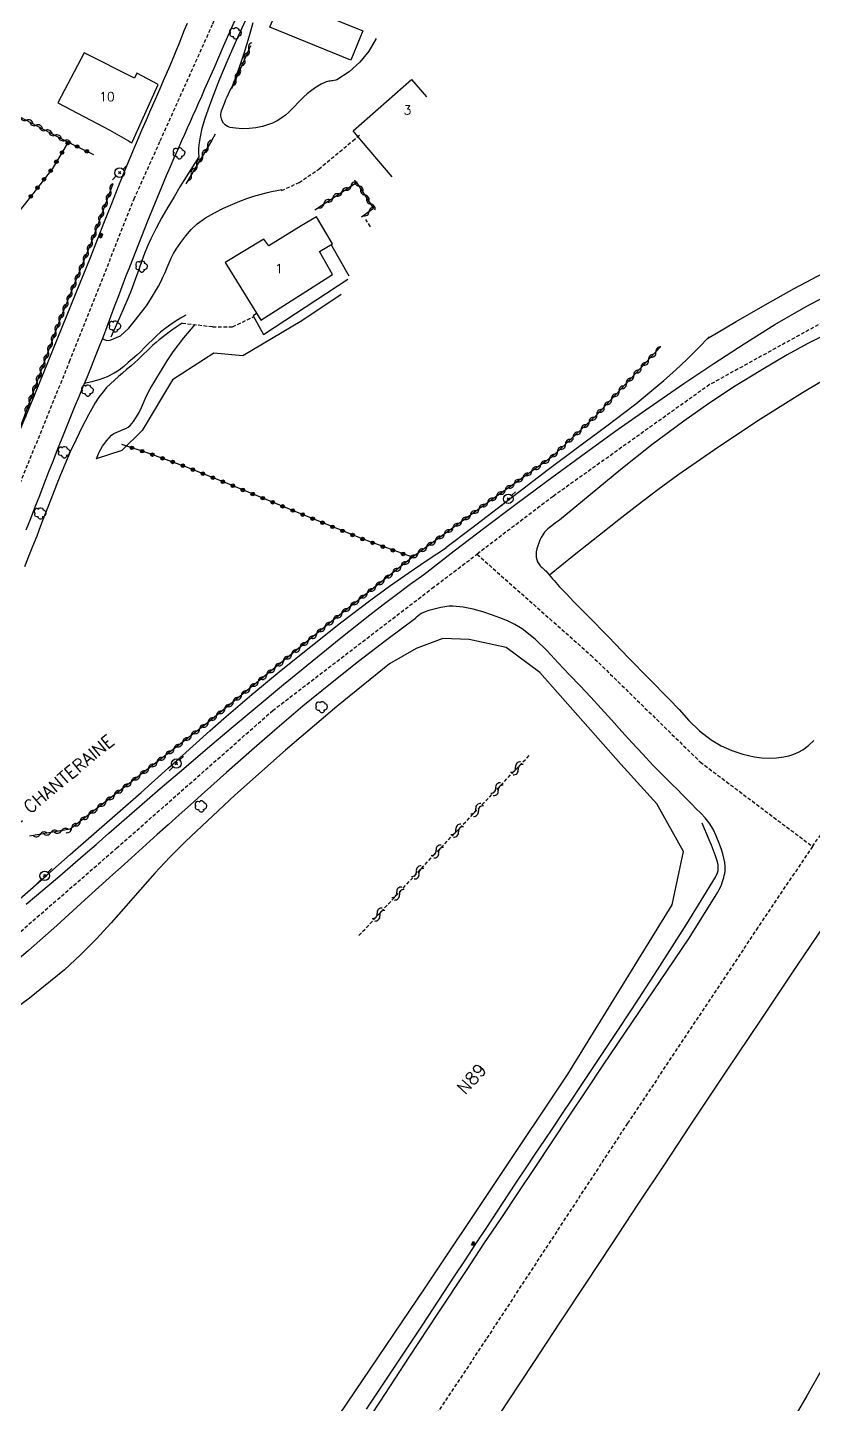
# Model space of a CAD drawing. Header units: millimetres. Extents: x 200000 to 201001, y 52999 to 54001.
# Drawn here: x 200650.7 to 200759.9, y 53495.2 to 53686.7 of the extents above; entities that cross this region are included whole.
import ezdxf
from ezdxf.enums import TextEntityAlignment as Align

# ---------------------------------------------------------------- set-up
doc = ezdxf.new("R2010")
doc.units = ezdxf.units.MM
doc.linetypes.add('DASHED', pattern=[0.75, 0.5, -0.25])
doc.layers.get('0').update_dxf_attribs({"linetype": 'CONTINUOUS'})
for name, color, linetype in [('W0001', 6, 'DASHED'), ('W0008', 7, 'CONTINUOUS'), ('W0010', 4, 'CONTINUOUS'), ('W0017', 7, 'CONTINUOUS'), ('W0071', 7, 'CONTINUOUS'), ('W0101', 7, 'CONTINUOUS'), ('W0104', 1, 'CONTINUOUS'), ('W0112', 1, 'DASHED'), ('W0211', 2, 'CONTINUOUS'), ('W0214', 2, 'CONTINUOUS'), ('W0300', 7, 'CONTINUOUS'), ('W0310', 3, 'CONTINUOUS'), ('W0323', 7, 'CONTINUOUS'), ('W0333', 7, 'CONTINUOUS'), ('W0401', 7, 'CONTINUOUS'), ('W0473', 7, 'CONTINUOUS'), ('W0501', 5, 'DASHED'), ('W0850', 7, 'CONTINUOUS'), ('W0989', 7, 'CONTINUOUS'), ('W0991', 7, 'CONTINUOUS')]:
    doc.layers.add(name, color=color, linetype=linetype)
doc.styles.get("Standard").update_dxf_attribs({"font": 'romans.shx', "width": 0.85})

# ---------------------------------------------------------------- blocks, each defined once
blk = doc.blocks.new('T850')
for p, q in [((-0.25, -0.15), (0, 0.32)), ((0, 0.32), (0.25, -0.15)), ((-0.25, -0.15), (0.25, -0.15))]:
    blk.add_line(p, q)
for major_axis in [(-0.106, 0.106), (-0.0354, 0.0354), (-0.0236, 0.0236)]:
    blk.add_ellipse((0, 0), major_axis=major_axis, ratio=1, start_param=3.926991, end_param=10.210176)
blk = doc.blocks.new('T473')
for p, q in [((-0.166667, 0.166667), (0.166667, -0.166667)), ((-0.166667, -0.166667), (0.166667, 0.166667)), ((0.500001, 0.500001), (1.000002, 1.000002)), ((-1.000002, -1.000002), (-0.500001, -0.500001))]:
    blk.add_line(p, q)
blk.add_ellipse((0, 0), major_axis=(0.471405, 0.471405), ratio=1, start_param=5.4977871438, end_param=11.780972451)
blk = doc.blocks.new('T300')
for p, q in [((-0.8, 0.51), (-0.86, 0.34)), ((-0.86, 0.34), (-0.86, 0.17)), ((-0.86, 0.17), (-0.74, 0.06)), ((-0.69, 0.63), (-0.8, 0.51)), ((-0.8, -0.06), (-0.74, 0.06)), ((-0.74, 0.06), (-0.69, 0.11)), ((-0.57, 0.69), (-0.69, 0.63)), ((-0.46, 0.69), (-0.57, 0.69)), ((-0.29, 0.63), (-0.46, 0.69)), ((-0.29, 0.63), (-0.17, 0.74)), ((-0.23, 0.57), (-0.29, 0.63)), ((-0.17, 0.74), (-0.06, 0.8)), ((-0.06, 0.8), (0.06, 0.8)), ((0.06, 0.8), (0.23, 0.74)), ((0.23, 0.74), (0.34, 0.63)), ((0.34, 0.63), (0.4, 0.51)), ((0.46, 0.46), (0.34, 0.46)), ((0.4, 0.51), (0.4, 0.46)), ((0.57, 0.4), (0.46, 0.46)), ((0.57, 0.4), (0.69, 0.29)), ((0.69, 0.29), (0.74, 0.17)), ((0.74, 0.06), (0.69, -0.17)), ((0.74, 0.17), (0.74, 0.06)), ((-0.8, -0.17), (-0.8, -0.06)), ((-0.8, -0.23), (-0.8, -0.17)), ((-0.74, -0.34), (-0.8, -0.23)), ((-0.69, -0.4), (-0.74, -0.34)), ((-0.51, -0.46), (-0.69, -0.4)), ((-0.4, -0.46), (-0.51, -0.46)), ((-0.4, -0.46), (-0.34, -0.46)), ((-0.34, -0.46), (-0.34, -0.4)), ((-0.34, -0.51), (-0.34, -0.46)), ((-0.29, -0.63), (-0.34, -0.51)), ((-0.17, -0.74), (-0.29, -0.63)), ((-0.06, -0.8), (-0.17, -0.74)), ((0.06, -0.8), (-0.06, -0.8)), ((0.17, -0.74), (0.06, -0.8)), ((0.23, -0.69), (0.17, -0.74)), ((0.29, -0.46), (0.23, -0.46)), ((0.29, -0.63), (0.23, -0.69)), ((0.46, -0.4), (0.29, -0.46)), ((0.34, -0.51), (0.29, -0.63)), ((0.34, -0.51), (0.34, -0.46)), ((0.57, -0.34), (0.46, -0.4)), ((0.63, -0.29), (0.57, -0.34)), ((0.69, -0.17), (0.63, -0.29))]:
    blk.add_line(p, q)
blk = doc.blocks.new('T401')
for p, q in [((-0.3, 0.3), (0, 0.3)), ((-0.3, -0.25), (-0.3, 0.3)), ((-0.3, 0.15), (0, 0.15)), ((-0.3, 0), (0, 0)), ((0, 0.3), (0, -0.25)), ((-0.3, -0.15), (0, -0.15)), ((-0.3, -0.25), (-0.3, -0.3)), ((-0.3, -0.3), (0, -0.3)), ((0, -0.3), (0, -0.25))]:
    blk.add_line(p, q)
blk = doc.blocks.new('t323o')
at = {"color": 0, "linetype": 'Continuous'}
for radius in [0.25, 0.15]:
    blk.add_circle((0, 0), radius, dxfattribs=at)
blk = doc.blocks.new('t310o')
at = {"color": 0, "linetype": 'Continuous'}
for centre, start, end in [((-0.5, 0.38), 216.8699, 323.1304), ((0.5, -0.37), 36.8699, 143.1303)]:
    blk.add_arc(centre, 0.625, start, end, dxfattribs=at)
blk = doc.blocks.new('t500o')
at = {"color": 0, "linetype": 'Continuous'}
for centre, start, end in [((-0.5, 0.625), 216.8699, 323.1301), ((0.5, -0.125), 36.8699, 143.1301), ((0.5, -0.625), 36.8699, 143.1301), ((-0.5, 0.125), 216.8699, 323.1301)]:
    blk.add_arc(centre, 0.625, start, end, dxfattribs=at)

msp = doc.modelspace()

# ---------------------------------------------------------------- linework, layer by layer
at = {"layer": 'W0001'}
for points in [[(200669.12, 53671), (200676.42, 53687.25), (200684.88, 53705.97), (200698.03, 53727.98), (200708.53, 53746.21), (200722.05, 53768.82), (200738.67, 53793.89), (200749.26, 53811.95), (200757.17, 53824.58), (200764.89, 53836.41), (200774.64, 53846.5), (200789.88, 53857.58), (200814.08, 53871.49), (200839.17, 53885.83), (200859.82, 53897.75), (200881.31, 53910.48), (200903.28, 53923.1)], [(200590.6, 53531.29), (200596.34, 53535.04), (200613.1, 53546.29), (200623.56, 53558.63), (200631.82, 53576.79), (200637.98, 53594.02), (200646.52, 53615.71), (200656.5, 53640.28), (200665.48, 53662.9), (200669.12, 53671)], [(200812.76, 53671), (200804.29, 53667.12), (200766.54, 53648.66), (200745.51, 53637.08), (200723.74, 53621.53), (200713.16, 53613.49)], [(200759.8, 53572.86), (200775.3, 53594.36), (200790.26, 53612.44), (200809.35, 53631.05), (200834.45, 53651.34), (200855.41, 53664.74), (200866.04, 53671)], [(200549.35, 53504.92), (200574.86, 53511.17), (200603.83, 53526.83), (200617.71, 53535.32), (200638.38, 53551.2), (200663.03, 53572.6), (200684.75, 53591.74), (200706.92, 53608.75), (200713.16, 53613.49)], [(200713.16, 53613.49), (200729.01, 53599.44), (200744.22, 53584.58), (200759.8, 53572.86)], [(200759.8, 53572.86), (200752.23, 53561.59), (200734.1, 53534.35), (200714.45, 53504.33), (200698.05, 53479.64), (200678.72, 53450.51), (200658.26, 53419.69), (200642.36, 53395.7), (200622.84, 53366.37), (200605.03, 53338.04), (200590.64, 53312.98), (200579.96, 53288.44), (200571.7, 53261.5), (200567.83, 53240.35), (200566.18, 53214.04)]]:
    msp.add_lwpolyline(points, dxfattribs=at)
at = {"layer": 'W0008'}
for points in [[(200692.46, 53713.48), (200691.37, 53711.54), (200690.3, 53709.59), (200689.25, 53707.63), (200688.21, 53705.66), (200686.24, 53701.8), (200684.31, 53697.92), (200682.42, 53694.02), (200680.57, 53690.1), (200679.2, 53687.11), (200677.87, 53684.09), (200676.55, 53681.07), (200675.23, 53678.06), (200674.84, 53677.17), (200674.45, 53676.29), (200674.05, 53675.41), (200673.66, 53674.53), (200673.26, 53673.65), (200672.86, 53672.76), (200672.47, 53671.88), (200672.08, 53671)], [(200672.85, 53687.32), (200672.46, 53686.36), (200672.08, 53685.4), (200671.69, 53684.44), (200671.29, 53683.48), (200670.9, 53682.52), (200670.29, 53681.08), (200669.66, 53679.64), (200669.04, 53678.2), (200668.41, 53676.76), (200667.77, 53675.32), (200667.14, 53673.88), (200666.52, 53672.44), (200665.9, 53671)], [(200665.9, 53671), (200665.76, 53670.68), (200665.63, 53670.35), (200665.49, 53670.03), (200665.36, 53669.7), (200664.33, 53667.22), (200663.32, 53664.72), (200662.32, 53662.23), (200661.33, 53659.73), (200660.34, 53657.23), (200659.35, 53654.73), (200658.35, 53652.23), (200657.35, 53649.73), (200655.45, 53645.03), (200653.53, 53640.34), (200651.62, 53635.65), (200649.7, 53630.96)], [(200672.08, 53671), (200671.54, 53669.79), (200671, 53668.57), (200670.48, 53667.36), (200669.96, 53666.14), (200668.64, 53662.97), (200667.34, 53659.8), (200666.07, 53656.61), (200664.82, 53653.42), (200664.28, 53652.05), (200663.76, 53650.67), (200663.24, 53649.28), (200662.72, 53647.9), (200662.21, 53646.51), (200661.69, 53645.13), (200661.16, 53643.75), (200660.63, 53642.38), (200660.07, 53640.97), (200659.5, 53639.57), (200658.93, 53638.18), (200658.36, 53636.78), (200657.78, 53635.39), (200657.2, 53633.99), (200656.63, 53632.6), (200656.07, 53631.2), (200655.43, 53629.6), (200654.8, 53628.01), (200654.18, 53626.41), (200653.55, 53624.82), (200652.93, 53623.22), (200652.31, 53621.62), (200651.68, 53620.02), (200651.05, 53618.43), (200650.42, 53616.82)], [(200705.76, 53610.68), (200709.99, 53613.97), (200714.26, 53617.23), (200718.54, 53620.45), (200722.85, 53623.64), (200727.57, 53627.1), (200732.31, 53630.54), (200737.09, 53633.92), (200741.92, 53637.23), (200746.1, 53640.02), (200750.31, 53642.77), (200754.57, 53645.43), (200758.92, 53647.95), (200765.71, 53651.5)], [(200762.05, 53644.26), (200759.15, 53642.78), (200756.3, 53641.22), (200752.62, 53639.06), (200748.99, 53636.8), (200745.41, 53634.46), (200741.91, 53632.02), (200737.48, 53628.72), (200733.16, 53625.26), (200728.9, 53621.75), (200724.63, 53618.25), (200724.1, 53617.85), (200723.56, 53617.46), (200723.03, 53617.04), (200722.56, 53616.55), (200722.3, 53616.2), (200722.09, 53615.82), (200721.91, 53615.43), (200721.75, 53615.03), (200721.61, 53614.64), (200721.49, 53614.25), (200721.41, 53613.84), (200721.38, 53613.42), (200721.41, 53613.09), (200721.48, 53612.77), (200721.59, 53612.45), (200721.74, 53612.16), (200721.84, 53612.01), (200721.95, 53611.88), (200722.08, 53611.75), (200722.21, 53611.63), (200722.34, 53611.52), (200722.47, 53611.41), (200722.6, 53611.29), (200722.72, 53611.17), (200722.96, 53610.9), (200723.2, 53610.63), (200723.43, 53610.36), (200723.66, 53610.09), (200723.89, 53609.82), (200724.13, 53609.54), (200724.36, 53609.27), (200724.6, 53609.01), (200725.59, 53607.96), (200726.6, 53606.92), (200727.61, 53605.9), (200728.63, 53604.87), (200731.44, 53601.98), (200734.24, 53599.09), (200737.06, 53596.2), (200739.9, 53593.34), (200741.28, 53591.88), (200742.64, 53590.36), (200744.09, 53588.91), (200745.72, 53587.67), (200747.13, 53586.86), (200748.61, 53586.2), (200750.15, 53585.69), (200751.72, 53585.32), (200752.75, 53585.17), (200753.79, 53585.12), (200754.82, 53585.16), (200755.85, 53585.3), (200756.53, 53585.46), (200757.2, 53585.67), (200757.85, 53585.94), (200758.46, 53586.28), (200759.27, 53586.88), (200760, 53587.58)], [(200650.45, 53564.81), (200654.81, 53568.5), (200656.61, 53570.03), (200658.4, 53571.58), (200660.18, 53573.13), (200661.96, 53574.68), (200663.74, 53576.24), (200665.52, 53577.79), (200667.31, 53579.35), (200669.1, 53580.89), (200672.39, 53583.71), (200675.68, 53586.52), (200678.99, 53589.32), (200682.31, 53592.1), (200686.26, 53595.38), (200690.22, 53598.64), (200694.21, 53601.88), (200698.24, 53605.06), (200700.1, 53606.5), (200701.97, 53607.91), (200703.86, 53609.31), (200705.76, 53610.68)], [(200695.73, 53489.57), (200699.72, 53495.69), (200703.73, 53501.8), (200707.75, 53507.91), (200711.78, 53514.01), (200714.13, 53517.57), (200716.5, 53521.12), (200718.87, 53524.67), (200721.24, 53528.21), (200723.61, 53531.76), (200725.98, 53535.31), (200728.35, 53538.86), (200730.71, 53542.41), (200734.69, 53548.3), (200738.7, 53554.18), (200742.65, 53560.1), (200746.41, 53566.14), (200746.63, 53566.51), (200746.85, 53566.88), (200747.05, 53567.27), (200747.22, 53567.67), (200747.32, 53567.95), (200747.4, 53568.23), (200747.48, 53568.52), (200747.55, 53568.81), (200747.61, 53569.1), (200747.65, 53569.4), (200747.67, 53569.7), (200747.68, 53570), (200747.63, 53570.62), (200747.5, 53571.24), (200747.34, 53571.84), (200747.14, 53572.42), (200746.81, 53573.38), (200746.42, 53574.32), (200745.98, 53575.24), (200745.45, 53576.11), (200744.91, 53576.82), (200744.3, 53577.47), (200743.66, 53578.09), (200743.04, 53578.72), (200742.37, 53579.4), (200741.7, 53580.08), (200741.03, 53580.75), (200740.35, 53581.42), (200739.67, 53582.09), (200739, 53582.76), (200738.33, 53583.44), (200737.67, 53584.12), (200736.2, 53585.68), (200734.74, 53587.26), (200733.3, 53588.84), (200731.87, 53590.44), (200730.43, 53592.03), (200728.99, 53593.61), (200727.52, 53595.18), (200726.04, 53596.72), (200724.47, 53598.39), (200722.9, 53600.07), (200721.24, 53601.69), (200719.42, 53603.12), (200718.44, 53603.71), (200717.42, 53604.21), (200716.36, 53604.63), (200715.3, 53605.01), (200713.97, 53605.46), (200712.62, 53605.85), (200711.23, 53606.15), (200709.82, 53606.29), (200709.25, 53606.27), (200708.69, 53606.19), (200708.13, 53606.07), (200707.58, 53605.94), (200707.03, 53605.8), (200706.48, 53605.65), (200705.94, 53605.47), (200705.42, 53605.23), (200705.16, 53605.07), (200704.92, 53604.89), (200704.69, 53604.7), (200704.48, 53604.48)], [(200704.59, 53604.57), (200700.62, 53601.59), (200696.69, 53598.56), (200692.8, 53595.47), (200688.95, 53592.34), (200685.37, 53589.32), (200681.84, 53586.24), (200678.34, 53583.13), (200674.85, 53580.01), (200673.3, 53578.64), (200671.76, 53577.26), (200670.22, 53575.87), (200668.69, 53574.49), (200667.16, 53573.1), (200665.62, 53571.71), (200664.08, 53570.32), (200662.54, 53568.94), (200658.63, 53565.41), (200654.72, 53561.87), (200650.78, 53558.36), (200646.76, 53554.94)], [(200699.66, 53468.68), (200703.2, 53474.03), (200706.74, 53479.39), (200710.28, 53484.74), (200713.82, 53490.09), (200717.45, 53495.59), (200721.08, 53501.09), (200724.7, 53506.59), (200728.33, 53512.09), (200731.95, 53517.59), (200735.58, 53523.09), (200739.22, 53528.58), (200742.86, 53534.07), (200747.78, 53541.45), (200752.71, 53548.82), (200757.65, 53556.18), (200762.61, 53563.54)]]:
    msp.add_lwpolyline(points, dxfattribs=at)
at = {"layer": 'W0010'}
for points in [[(200746.32, 53568.56), (200746.48, 53568.86), (200746.61, 53569.18), (200746.69, 53569.51), (200746.72, 53569.86), (200746.7, 53570.3), (200746.6, 53570.73), (200746.46, 53571.14), (200746.33, 53571.55), (200746.2, 53571.92), (200746.06, 53572.29), (200745.91, 53572.65), (200745.77, 53573.01), (200745.45, 53573.78), (200745.13, 53574.55), (200744.81, 53575.32), (200744.48, 53576.08)], [(200697.78, 53494.57), (200699.74, 53497.49), (200701.69, 53500.41), (200703.63, 53503.33), (200705.57, 53506.26), (200707.07, 53508.52), (200708.56, 53510.79), (200710.05, 53513.06), (200711.54, 53515.33), (200713.02, 53517.59), (200714.51, 53519.86), (200716.01, 53522.13), (200717.5, 53524.39), (200718.76, 53526.28), (200720.01, 53528.16), (200721.27, 53530.05), (200722.53, 53531.93), (200723.79, 53533.81), (200725.05, 53535.7), (200726.31, 53537.58), (200727.57, 53539.46), (200730.26, 53543.51), (200732.95, 53547.54), (200735.63, 53551.59), (200738.28, 53555.67), (200740.32, 53558.87), (200742.34, 53562.09), (200744.34, 53565.32), (200746.32, 53568.56)]]:
    msp.add_lwpolyline(points, dxfattribs=at)
at = {"layer": 'W0017'}
for points in [[(200661.09, 53643.55), (200661.32, 53643.37), (200661.59, 53643.26), (200661.88, 53643.22), (200662.17, 53643.25), (200663.58, 53643.88), (200664.73, 53644.92), (200665.65, 53646.08), (200666.52, 53647.18), (200667.18, 53648.02), (200667.77, 53648.91), (200668.32, 53649.83), (200668.85, 53650.76), (200669.19, 53651.39), (200669.49, 53652.04), (200669.78, 53652.69), (200670.06, 53653.35), (200670.35, 53654.01), (200670.65, 53654.66), (200670.98, 53655.3), (200671.35, 53655.92), (200671.98, 53656.86), (200672.66, 53657.78), (200673.41, 53658.65), (200674.25, 53659.44), (200675.4, 53660.28), (200676.64, 53660.98), (200677.91, 53661.6), (200679.19, 53662.18), (200680.16, 53662.59), (200681.14, 53662.95), (200682.14, 53663.28), (200683.14, 53663.58), (200683.86, 53663.77), (200684.58, 53663.93), (200685.31, 53664.08), (200686.04, 53664.2)], [(200672.68, 53646.74), (200671.91, 53646.32), (200671.17, 53645.86), (200670.44, 53645.37), (200669.74, 53644.85), (200669.15, 53644.37), (200668.58, 53643.86), (200668.02, 53643.33), (200667.48, 53642.79), (200666.94, 53642.24), (200666.4, 53641.71), (200665.84, 53641.18), (200665.27, 53640.67), (200664.66, 53640.14), (200664.05, 53639.6), (200663.41, 53639.1), (200662.72, 53638.67), (200661.72, 53638.18), (200660.69, 53637.78), (200659.62, 53637.47), (200658.53, 53637.25)]]:
    msp.add_lwpolyline(points, dxfattribs=at)
at = {"layer": 'W0071'}
msp.add_lwpolyline([(200761.95, 53501.57), (200759.02, 53496.45), (200756.07, 53491.34)], dxfattribs=at)
at = {"layer": 'W0101'}
for points in [[(200668.83, 53678.81), (200665.84, 53680.4), (200665.53, 53679.69), (200658.53, 53683.25), (200654.89, 53676.26), (200662.12, 53672.46), (200664.68, 53671)], [(200665.31, 53671), (200668.83, 53678.81)], [(200697.1, 53671), (200695.93, 53672.37), (200704.04, 53679.52), (200706.15, 53677.11)], [(200664.68, 53671), (200665.18, 53670.71)], [(200665.18, 53670.71), (200665.31, 53671)], [(200701.35, 53665.99), (200697.1, 53671)]]:
    msp.add_lwpolyline(points, dxfattribs=at)
msp.add_lwpolyline([(200678.15, 53654.05), (200683.09, 53646.05), (200693.08, 53652.42), (200691.25, 53655.61), (200693.07, 53656.65), (200690.85, 53660.4), (200688.73, 53659.16), (200684.23, 53656.37), (200683.52, 53657.3)], close=True, dxfattribs=at)
at = {"layer": 'W0104'}
msp.add_lwpolyline([(200686.02, 53690.87), (200697.27, 53686.28), (200695.61, 53682.19), (200684.35, 53686.79)], close=True, dxfattribs=at)
for points in [[(200695.38, 53652.16), (200692.9, 53656.55)], [(200682.51, 53646.98), (200682.02, 53646.66), (200683.45, 53644.03), (200695.21, 53651.76)]]:
    msp.add_lwpolyline(points, dxfattribs=at)
at = {"layer": 'W0112'}
for points in [[(200685.98, 53664.07), (200688.42, 53665.19), (200691.17, 53667.07), (200695.89, 53671)], [(200695.89, 53671), (200696.83, 53671.78)], [(200698.35, 53659.05), (200697.69, 53660.07)], [(200672.16, 53645.64), (200676.4, 53645.14), (200679.18, 53645.13), (200682.09, 53646.53)]]:
    msp.add_lwpolyline(points, dxfattribs=at)
at = {"layer": 'W0211'}
for points in [[(200699.14, 53685.2), (200698.13, 53683.47), (200696.87, 53681.92), (200695.37, 53680.58), (200693.69, 53679.49), (200693.51, 53679.41), (200693.32, 53679.36), (200693.12, 53679.34), (200692.93, 53679.32), (200692.74, 53679.31), (200692.55, 53679.3), (200692.36, 53679.26), (200692.18, 53679.21), (200691.47, 53678.87), (200690.8, 53678.45), (200690.17, 53677.99), (200689.55, 53677.52), (200689.09, 53677.13), (200688.65, 53676.7), (200688.23, 53676.26), (200687.82, 53675.81), (200687.41, 53675.37), (200686.97, 53674.94), (200686.51, 53674.54), (200686.02, 53674.17), (200685.38, 53673.79), (200684.72, 53673.46), (200684.03, 53673.2), (200683.32, 53672.99), (200682.4, 53672.8), (200681.47, 53672.69), (200680.54, 53672.66), (200679.6, 53672.73), (200679.23, 53672.78), (200678.85, 53672.86), (200678.47, 53672.99), (200678.14, 53673.21), (200677.91, 53673.46), (200677.73, 53673.75), (200677.61, 53674.07), (200677.55, 53674.4), (200677.54, 53674.66), (200677.58, 53674.91), (200677.63, 53675.16), (200677.71, 53675.4), (200677.8, 53675.63), (200677.9, 53675.85), (200678, 53676.08), (200678.08, 53676.3), (200678.25, 53676.72), (200678.42, 53677.13), (200678.61, 53677.53), (200678.81, 53677.93), (200679, 53678.33), (200679.19, 53678.73), (200679.37, 53679.14), (200679.54, 53679.55), (200680.24, 53681.5), (200680.87, 53683.46), (200681.47, 53685.44), (200682.05, 53687.43)], [(200674.46, 53668.76), (200673.58, 53667.39), (200672.71, 53666), (200671.86, 53664.61), (200671.03, 53663.21), (200670.18, 53661.76), (200669.34, 53660.31), (200668.53, 53658.84), (200667.79, 53657.34), (200667.34, 53656.33), (200666.93, 53655.32), (200666.54, 53654.29), (200666.17, 53653.25), (200665.81, 53652.22), (200665.44, 53651.19), (200665.05, 53650.16), (200664.65, 53649.14), (200664.07, 53647.76), (200663.47, 53646.38), (200662.85, 53645.02), (200662.22, 53643.66)], [(200694.28, 53649.62), (200688.78, 53645.96), (200680.6, 53641.08), (200676.55, 53641.45), (200670.81, 53637.75), (200666.58, 53630.72), (200663.79, 53627.9), (200660.21, 53626.76)], [(200672.16, 53645.64), (200671.34, 53645.09), (200670.54, 53644.52), (200669.75, 53643.92), (200668.98, 53643.31), (200668.54, 53642.93), (200668.1, 53642.55), (200667.68, 53642.15), (200667.25, 53641.75), (200666.83, 53641.35), (200666.41, 53640.95), (200665.99, 53640.55), (200665.57, 53640.15), (200665.01, 53639.65), (200664.44, 53639.17), (200663.87, 53638.68), (200663.3, 53638.2), (200662.74, 53637.71), (200662.18, 53637.19), (200661.66, 53636.66), (200661.16, 53636.1), (200660.58, 53635.34), (200660.06, 53634.55), (200659.59, 53633.73), (200659.13, 53632.9), (200658.24, 53631.2), (200657.4, 53629.47), (200656.61, 53627.72), (200655.84, 53625.96), (200655.25, 53624.55), (200654.67, 53623.14), (200654.11, 53621.72), (200653.56, 53620.29), (200653.02, 53618.86), (200652.48, 53617.43), (200651.93, 53616), (200651.37, 53614.58), (200650.81, 53613.16), (200650.24, 53611.75)], [(200667.83, 53455.19), (200686.41, 53482.52), (200705.97, 53511.45), (200725.77, 53541.19), (200740.3, 53564.73), (200741.86, 53572.16), (200738.16, 53578.79), (200733.17, 53584.3), (200721.9, 53597.02), (200717.23, 53600.51), (200712.07, 53601.65), (200708.43, 53601.75), (200704.71, 53600.38), (200701, 53598.23)], [(200701, 53598.23), (200693.68, 53592.32), (200686.51, 53586.24), (200679.49, 53579.98), (200672.63, 53573.55), (200670.46, 53571.37), (200668.37, 53569.13), (200666.33, 53566.83), (200664.32, 53564.52), (200662.28, 53562.22), (200660.2, 53559.95), (200658.04, 53557.76), (200655.78, 53555.68), (200650.95, 53551.73), (200645.91, 53548.06)]]:
    msp.add_lwpolyline(points, dxfattribs=at)
at = {"layer": 'W0214'}
for points in [[(200683.63, 53693.16), (200682.93, 53691.82), (200682.25, 53690.47), (200681.59, 53689.11), (200680.95, 53687.75), (200679.71, 53685.04), (200678.5, 53682.32), (200677.34, 53679.58), (200676.28, 53676.8), (200675.77, 53675.39), (200675.28, 53673.96), (200674.86, 53672.51), (200674.55, 53671.03), (200674.55, 53671.02), (200674.55, 53671.01), (200674.55, 53671.01), (200674.55, 53671)], [(200674.55, 53671), (200674.47, 53670.44), (200674.43, 53669.88), (200674.43, 53669.31), (200674.46, 53668.75)], [(200745.2, 53643.51), (200749.2, 53645.88), (200753.22, 53648.2), (200757.29, 53650.45), (200761.39, 53652.63), (200767.79, 53655.91), (200774.25, 53659.09), (200780.75, 53662.17), (200787.29, 53665.16), (200790.82, 53666.69), (200794.37, 53668.17), (200797.94, 53669.6), (200801.53, 53671)], [(200660.26, 53626.78), (200660.63, 53627.69), (200661.1, 53628.54), (200661.68, 53629.33), (200662.35, 53630.04), (200662.64, 53630.26), (200662.97, 53630.44), (200663.3, 53630.58), (200663.64, 53630.71), (200663.98, 53630.84), (200664.31, 53630.99), (200664.63, 53631.17), (200664.92, 53631.41), (200665.41, 53631.96), (200665.83, 53632.58), (200666.19, 53633.22), (200666.51, 53633.89), (200666.79, 53634.55), (200667.08, 53635.22), (200667.39, 53635.87), (200667.73, 53636.51), (200668.5, 53637.81), (200669.27, 53639.1), (200670.08, 53640.37), (200670.92, 53641.62), (200671.64, 53642.6), (200672.39, 53643.57), (200673.16, 53644.51), (200673.96, 53645.43)], [(200708.81, 53614.41), (200712.39, 53617.13), (200715.97, 53619.85), (200719.54, 53622.58), (200723.11, 53625.31), (200727.15, 53628.35), (200731.21, 53631.36), (200735.23, 53634.43), (200739.13, 53637.65), (200740.77, 53639.1), (200742.37, 53640.6), (200743.92, 53642.14), (200745.43, 53643.73)], [(200649.57, 53565.54), (200653.33, 53568.84), (200656.61, 53571.71), (200659.89, 53574.6), (200663.17, 53577.49), (200666.44, 53580.37), (200668.37, 53582.08), (200670.28, 53583.79), (200672.2, 53585.5), (200674.11, 53587.22), (200676.03, 53588.93), (200677.96, 53590.63), (200679.9, 53592.31), (200681.86, 53593.97), (200685.93, 53597.35), (200690.04, 53600.68), (200694.2, 53603.95), (200698.42, 53607.15), (200701, 53609.03), (200703.6, 53610.86), (200706.23, 53612.66), (200708.9, 53614.41)]]:
    msp.add_lwpolyline(points, dxfattribs=at)
at = {"layer": 'W0310'}
for points in [[(200629.24, 53684.95), (200631.96, 53683.55), (200634.67, 53682.14), (200637.38, 53680.73), (200640.09, 53679.32), (200644.05, 53677.25), (200648.01, 53675.17), (200651.97, 53673.09), (200655.93, 53671)], [(200681.67, 53684.2), (200679, 53678.21)], [(200655.93, 53671), (200656, 53670.96), (200656.07, 53670.93), (200656.14, 53670.89), (200656.2, 53670.85)], [(200676.22, 53671), (200672.67, 53665.03)], [(200676.77, 53671.92), (200676.22, 53671)], [(200690.61, 53661.41), (200696.41, 53665.18), (200698.79, 53661.59), (200697.09, 53660.39)], [(200662.54, 53665.03), (200659.7, 53657.3), (200655.12, 53646.01), (200649.89, 53631.89), (200643.56, 53617.36), (200637.4, 53602.6), (200635.23, 53601)], [(200738.7, 53642.32), (200729.69, 53632.74), (200723.48, 53626.93), (200715.11, 53621.03), (200704.19, 53613.06), (200692.94, 53604.12), (200675.66, 53589.99), (200656.59, 53575.24), (200650.93, 53574.27)]]:
    msp.add_lwpolyline(points, dxfattribs=at)
at = {"layer": 'W0323'}
for points in [[(200656.32, 53670.8), (200654.11, 53667.15), (200651.05, 53663.18), (200649.14, 53660.72), (200646.43, 53654.4), (200638.32, 53639.13), (200632.14, 53629.31)], [(200656.2, 53670.85), (200659.84, 53669.08)], [(200704.19, 53613.06), (200697.58, 53615.47), (200687.66, 53619.52), (200679.01, 53623.09), (200672.9, 53625.57), (200667.43, 53627.56), (200663.75, 53628.76)]]:
    msp.add_lwpolyline(points, dxfattribs=at)
at = {"layer": 'W0333'}
msp.add_lwpolyline([(200764.39, 53639.49), (200758.44, 53635.95), (200752.58, 53632.26), (200746.81, 53628.43), (200741.11, 53624.5), (200738.32, 53622.47), (200735.59, 53620.38), (200732.88, 53618.26), (200730.18, 53616.13), (200728.43, 53614.75), (200726.69, 53613.37), (200724.96, 53611.97), (200723.24, 53610.57)], dxfattribs=at)
at = {"layer": 'W0501'}
msp.add_lwpolyline([(200696.74, 53560.45), (200707.11, 53571.59), (200720.52, 53585.6)], dxfattribs=at)

# ---------------------------------------------------------------- block references
at = {"layer": 'W0300'}
for p in [(200679.62, 53685.93), (200671.77, 53669.25), (200666.56, 53653.49), (200662.85, 53645.16), (200659.04, 53636.25), (200655.78, 53627.67), (200652.46, 53619.15), (200691.6, 53592.23), (200674.82, 53578.42)]:
    msp.add_blockref('T300', p, dxfattribs=at)
at = {"layer": 'W0310'}
for p, rotation in [((200681.44, 53683.69), 245.9425079603755), ((200680.83, 53682.32), 245.9425079603755), ((200679.61, 53679.58), 245.9425079603755), ((200680.22, 53680.95), 245.9425079603755), ((200650.52, 53673.85), 332.244792528008), ((200651.85, 53673.15), 332.244792528008), ((200653.18, 53672.45), 332.1663453096872), ((200654.5, 53671.75), 332.1663453096872), ((200655.83, 53671.05), 332.1663453096872), ((200675.74, 53670.19), 239.2125903708481), ((200674.97, 53668.9), 239.2125903708481), ((200673.43, 53666.32), 239.2125903708481), ((200674.2, 53667.61), 239.2125903708481), ((200695.64, 53664.69), 33.0558228115248), ((200696.73, 53664.7), 303.5170023944361), ((200661.67, 53662.67), 249.8266809861165), ((200662.19, 53664.08), 249.8266809861165), ((200693.13, 53663.05), 33.0558228115248), ((200694.39, 53663.87), 33.0558228115248), ((200697.56, 53663.45), 303.5170023944361), ((200661.15, 53661.26), 249.8266809861165), ((200691.87, 53662.23), 33.0558228115248), ((200698.16, 53661.15), 215.0372346615196), ((200698.39, 53662.2), 303.5170023944361), ((200660.12, 53658.45), 249.8266809861165), ((200660.64, 53659.85), 249.8266809861165), ((200659.59, 53657.04), 247.918197813206), ((200659.03, 53655.65), 247.918197813206), ((200657.9, 53652.87), 247.918197813206), ((200658.46, 53654.26), 247.918197813206), ((200657.34, 53651.48), 247.918197813206), ((200656.77, 53650.09), 247.918197813206), ((200655.64, 53647.31), 247.918197813206), ((200656.21, 53648.7), 247.918197813206), ((200655.08, 53645.92), 249.6635153049831), ((200654.04, 53643.11), 249.6635153049831), ((200654.56, 53644.51), 249.6635153049831), ((200653.52, 53641.7), 249.6635153049831), ((200738.04, 53641.62), 226.7601634729471), ((200653, 53640.3), 249.6635153049831), ((200735.99, 53639.44), 226.7601634729471), ((200737.02, 53640.53), 226.7601634729471), ((200651.96, 53637.48), 249.6635153049831), ((200652.48, 53638.89), 249.6635153049831), ((200734.96, 53638.35), 226.7601634729471), ((200651.43, 53636.08), 249.6635153049831), ((200732.91, 53636.16), 226.7601634729471), ((200733.93, 53637.25), 226.7601634729471), ((200650.91, 53634.67), 249.6635153049831), ((200730.85, 53633.97), 226.7601634729471), ((200731.88, 53635.07), 226.7601634729471), ((200650.39, 53633.26), 249.6635153049831), ((200728.74, 53631.85), 223.1044902499552), ((200729.82, 53632.88), 226.7601634729471), ((200726.55, 53629.8), 223.1044902499552), ((200727.64, 53630.82), 223.1044902499552), ((200725.45, 53628.77), 223.1044902499552), ((200723.24, 53626.75), 215.1836993759441), ((200724.36, 53627.75), 223.1044902499552), ((200719.56, 53624.16), 215.1836993759441), ((200720.78, 53625.03), 215.1836993759441), ((200722.01, 53625.89), 215.1836993759441), ((200717.11, 53622.43), 215.1836993759441), ((200718.33, 53623.3), 215.1836993759441), ((200714.66, 53620.7), 216.1080553789138), ((200715.88, 53621.57), 215.1836993759441), ((200712.24, 53618.93), 216.1080553789138), ((200713.45, 53619.81), 216.1080553789138), ((200709.81, 53617.16), 216.1080553789138), ((200711.02, 53618.05), 216.1080553789138), ((200707.39, 53615.39), 216.1080553789138), ((200708.6, 53616.28), 216.1080553789138), ((200703.77, 53612.72), 218.4779570428216), ((200704.96, 53613.63), 216.1080553789138), ((200706.18, 53614.51), 216.1080553789138), ((200701.42, 53610.86), 218.4779570428216), ((200702.59, 53611.79), 218.4779570428216), ((200699.07, 53608.99), 218.4779570428216), ((200700.24, 53609.92), 218.4779570428216), ((200696.72, 53607.12), 218.4779570428216), ((200697.9, 53608.06), 218.4779570428216), ((200694.37, 53605.26), 218.4779570428216), ((200695.55, 53606.19), 218.4779570428216), ((200692.03, 53603.38), 219.2720658534332), ((200693.2, 53604.32), 218.4779570428216), ((200689.71, 53601.48), 219.2720658534332), ((200690.87, 53602.43), 219.2720658534332), ((200687.39, 53599.58), 219.2720658534332), ((200688.55, 53600.53), 219.2720658534332), ((200685.07, 53597.68), 219.2720658534332), ((200686.23, 53598.63), 219.2720658534332), ((200682.74, 53595.78), 219.2720658534332), ((200683.91, 53596.73), 219.2720658534332), ((200680.42, 53593.88), 219.2720658534332), ((200681.58, 53594.83), 219.2720658534332), ((200678.1, 53591.98), 219.2720658534332), ((200679.26, 53592.93), 219.2720658534332), ((200675.78, 53590.09), 219.2720658534332), ((200676.94, 53591.03), 219.2720658534332), ((200673.41, 53588.25), 217.7134701055541), ((200674.59, 53589.16), 217.7134701055541), ((200671.03, 53586.41), 217.7134701055541), ((200672.22, 53587.33), 217.7134701055541), ((200668.66, 53584.58), 217.7134701055541), ((200669.85, 53585.49), 217.7134701055541), ((200666.29, 53582.74), 217.7134701055541), ((200667.47, 53583.66), 217.7134701055541), ((200663.91, 53580.91), 217.7134701055541), ((200665.1, 53581.82), 217.7134701055541), ((200660.35, 53578.15), 217.7134701055541), ((200661.54, 53579.07), 217.7134701055541), ((200662.73, 53579.99), 217.7134701055541), ((200657.98, 53576.32), 217.7134701055541), ((200659.17, 53577.24), 217.7134701055541), ((200653.89, 53574.78), 189.7183030234913), ((200655.37, 53575.03), 189.7183030234913), ((200656.79, 53575.4), 217.7134701055541), ((200652.41, 53574.53), 189.7183030234913)]:
    msp.add_blockref('t310o', p, dxfattribs=dict(at, rotation=rotation))
at = {"layer": 'W0323'}
for p, rotation in [((200656.24, 53670.66), 238.7986752754789), ((200655.46, 53669.37), 238.7986752754789), ((200657.55, 53670.2), 334.049442135936), ((200658.9, 53669.54), 334.049442135936), ((200653.87, 53666.83), 232.3534128896319), ((200654.68, 53668.09), 238.7986752754789), ((200652.95, 53665.65), 232.3534128896319), ((200651.12, 53663.27), 232.3534128896319), ((200652.04, 53664.46), 232.3534128896319), ((200665.18, 53628.29), 161.9859921874318), ((200666.6, 53627.83), 161.9859921874318), ((200668.02, 53627.34), 160.0320444111455), ((200669.43, 53626.83), 160.0320444111455), ((200670.84, 53626.32), 160.0320444111455), ((200672.25, 53625.81), 160.0320444111455), ((200673.65, 53625.27), 157.8950823198766), ((200675.04, 53624.7), 157.8950823198766), ((200676.43, 53624.14), 157.8950823198766), ((200677.82, 53623.57), 157.8950823198766), ((200679.21, 53623.01), 157.5699162966503), ((200680.59, 53622.44), 157.5699162966503), ((200681.98, 53621.86), 157.5699162966503), ((200683.37, 53621.29), 157.5699162966503), ((200684.75, 53620.72), 157.5699162966503), ((200686.14, 53620.15), 157.5699162966503), ((200687.53, 53619.57), 157.5699162966503), ((200688.92, 53619.01), 157.7757144805615), ((200690.3, 53618.44), 157.7757144805615), ((200691.69, 53617.87), 157.7757144805615), ((200693.08, 53617.3), 157.7757144805615), ((200694.47, 53616.74), 157.7757144805615), ((200695.86, 53616.17), 157.7757144805615), ((200697.25, 53615.6), 157.7757144805615), ((200698.65, 53615.08), 159.983493790144), ((200700.06, 53614.56), 159.983493790144), ((200701.47, 53614.05), 159.983493790144), ((200702.88, 53613.54), 159.983493790144)]:
    msp.add_blockref('t323o', p, dxfattribs=dict(at, rotation=rotation))
at = {"layer": 'W0401', "rotation": 158.451089669112}
msp.add_blockref('T401', (200660.71, 53657.86), dxfattribs=at)
at = {"layer": 'W0473'}
for p in [(200663.46, 53666.56), (200717.51, 53621.19), (200671.36, 53584.38), (200653.05, 53568.76)]:
    msp.add_blockref('T473', p, dxfattribs=at)
at = {"layer": 'W0501'}
for p, rotation in [((200718.71, 53583.71), 46.25713117520522), ((200715.94, 53580.82), 46.25713117520522), ((200713.18, 53577.93), 46.25713117520522), ((200710.41, 53575.04), 46.25713117520522), ((200707.65, 53572.15), 46.25713117520522), ((200704.91, 53569.23), 47.04301676275862), ((200702.19, 53566.3), 47.04301676275862), ((200699.46, 53563.38), 47.04301676275862)]:
    msp.add_blockref('t500o', p, dxfattribs=dict(at, rotation=rotation))
at = {"layer": 'W0850'}
msp.add_blockref('T850', (200712.66, 53517.61), dxfattribs=at)

# ---------------------------------------------------------------- texts
at = {"layer": 'W0989'}
for s, rotation, p in [('CHEMIN DE CHANTERAINE', 39.8637, (200650.96, 53578.44)), ('N89', 47.6695, (200712.41, 53540.54))]:
    msp.add_text(s, height=1.75, rotation=rotation, dxfattribs=at).set_placement(p, align=Align.MIDDLE_CENTER)
at = {"layer": 'W0991'}
for s, p in [('10', (200661.7, 53677.13)), ('3', (200703.49, 53675.26)), ('1', (200685.64, 53653.23))]:
    msp.add_text(s, height=1.25, dxfattribs=at).set_placement(p, align=Align.MIDDLE_CENTER)

doc.saveas('drawing.dxf')
